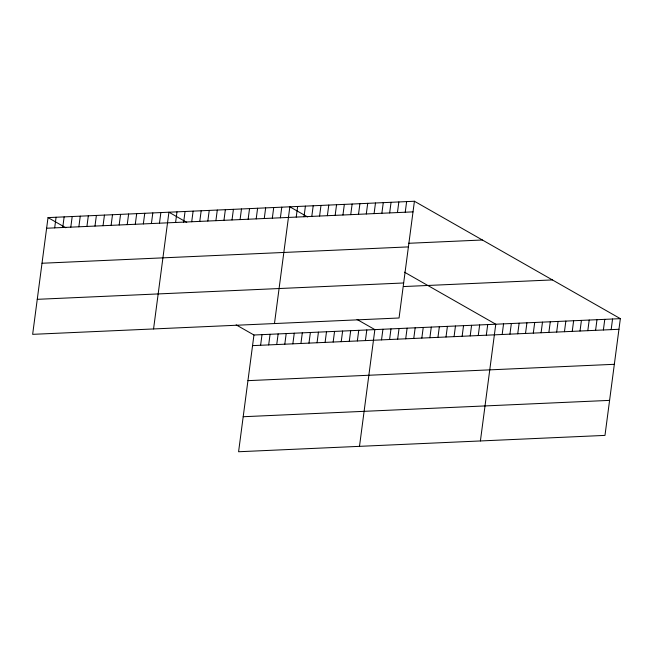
<?xml version="1.0" encoding="UTF-8"?>
<svg xmlns="http://www.w3.org/2000/svg" width="653" height="653" viewBox="0 0 653 653"><rect width="100%" height="100%" fill="white"/><g stroke="black" fill="none" stroke-linecap="round" stroke-linejoin="round"><path stroke-width="0.98" d="M48.02 217.604L32.65 334.344L399.048 317.995L414.418 201.255L48.02 217.604L65.814 227.75M54.681 227.864L56.076 217.245M62.745 227.505L64.141 216.886M70.802 227.146L72.197 216.527M78.866 226.787L80.262 216.167M86.922 226.428L88.326 215.808M94.987 226.069L96.383 215.449M103.043 225.709L104.447 215.09M111.108 225.35L112.504 214.731M119.164 224.991L120.568 214.364M127.229 224.632L128.625 214.004M135.285 224.273L136.689 213.645M143.35 223.914L144.746 213.286M151.414 223.555L152.81 212.927M159.471 223.195L160.867 212.568M153.561 328.949L168.931 212.209L186.725 222.355M175.592 222.469L176.987 211.85M183.656 222.11L185.052 211.49M191.713 221.751L193.117 211.131M199.777 221.391L201.173 210.772M207.834 221.032L209.238 210.413M215.898 220.673L217.294 210.054M223.955 220.314L225.358 209.695M232.019 219.955L233.415 209.327M240.075 219.596L241.479 208.968M248.14 219.237L249.536 208.609M256.205 218.877L257.6 208.25M264.261 218.518L265.657 207.891M236.149 324.859L253.952 335.005L238.582 451.745L604.98 435.396L620.35 318.656L414.418 201.255M272.325 218.159L273.721 207.532M260.612 345.274L262.008 334.646M280.382 217.8L281.778 207.172M268.677 344.915L270.073 334.287M274.472 323.553L289.842 206.813L307.645 216.959M276.733 344.547L278.137 333.928M296.233 217.09L297.629 206.462M284.798 344.188L286.194 333.569M304.012 216.739L305.416 206.119M292.854 343.829L294.258 333.21M311.799 216.396L313.203 205.768M300.919 343.47L302.315 332.85M319.586 216.045L320.982 205.426M308.975 343.111L310.379 332.491M327.373 215.702L328.769 205.075M317.04 342.752L318.435 332.132M335.16 215.351L336.556 204.732M325.096 342.392L326.5 331.773M342.947 215.008L344.343 204.381M333.161 342.033L334.556 331.406M350.734 214.657L352.13 204.03M341.225 341.674L342.621 331.047M358.513 214.306L359.917 203.687M349.282 341.315L350.677 330.687M366.3 213.964L367.704 203.336M357.346 340.956L358.742 330.328M374.087 213.613L375.491 202.993M381.874 213.27L383.27 202.642M365.402 340.597L366.798 329.969M389.661 212.919L391.057 202.299M359.493 446.35L374.863 329.61L357.06 319.464M397.448 212.576L398.844 201.948M381.523 339.878L382.927 329.251M405.235 212.225L406.631 201.597M389.588 339.519L390.984 328.892M397.644 339.152L399.048 328.532M405.709 338.793L407.105 328.173M413.765 338.434L415.169 327.814M421.83 338.074L423.226 327.455M429.886 337.715L431.29 327.096M437.951 337.356L439.347 326.737M446.007 336.997L447.411 326.378M454.072 336.638L455.468 326.01M462.136 336.279L463.532 325.651M470.193 335.92L471.588 325.292M478.257 335.56L479.653 324.933M486.314 335.201L487.718 324.574M480.404 440.955L495.774 324.214L404.476 272.17M502.165 334.491L503.561 323.872M509.944 334.14L511.348 323.521M517.731 333.797L519.135 323.17M525.518 333.446L526.922 322.827M533.305 333.103L534.701 322.476M541.092 332.752L542.488 322.133M548.879 332.41L550.275 321.782M556.666 332.059L558.062 321.439M564.453 331.708L565.849 321.088M572.232 331.365L573.636 320.737M580.019 331.014L581.423 320.394M587.806 330.671L589.21 320.043M595.593 330.32L596.989 319.701M603.38 329.977L604.776 319.35M611.167 329.626L612.563 319.007M46.624 228.232L413.023 211.874M408.411 243.3L482.379 239.994M42.012 263.249L408.411 246.899M37.262 299.327L403.66 282.978M403.636 286.553L552.389 279.917M253.952 335.005L620.35 318.656M252.556 345.633L618.954 329.283M247.944 380.65L614.342 364.301M243.194 416.728L609.592 400.379"/></g></svg>
